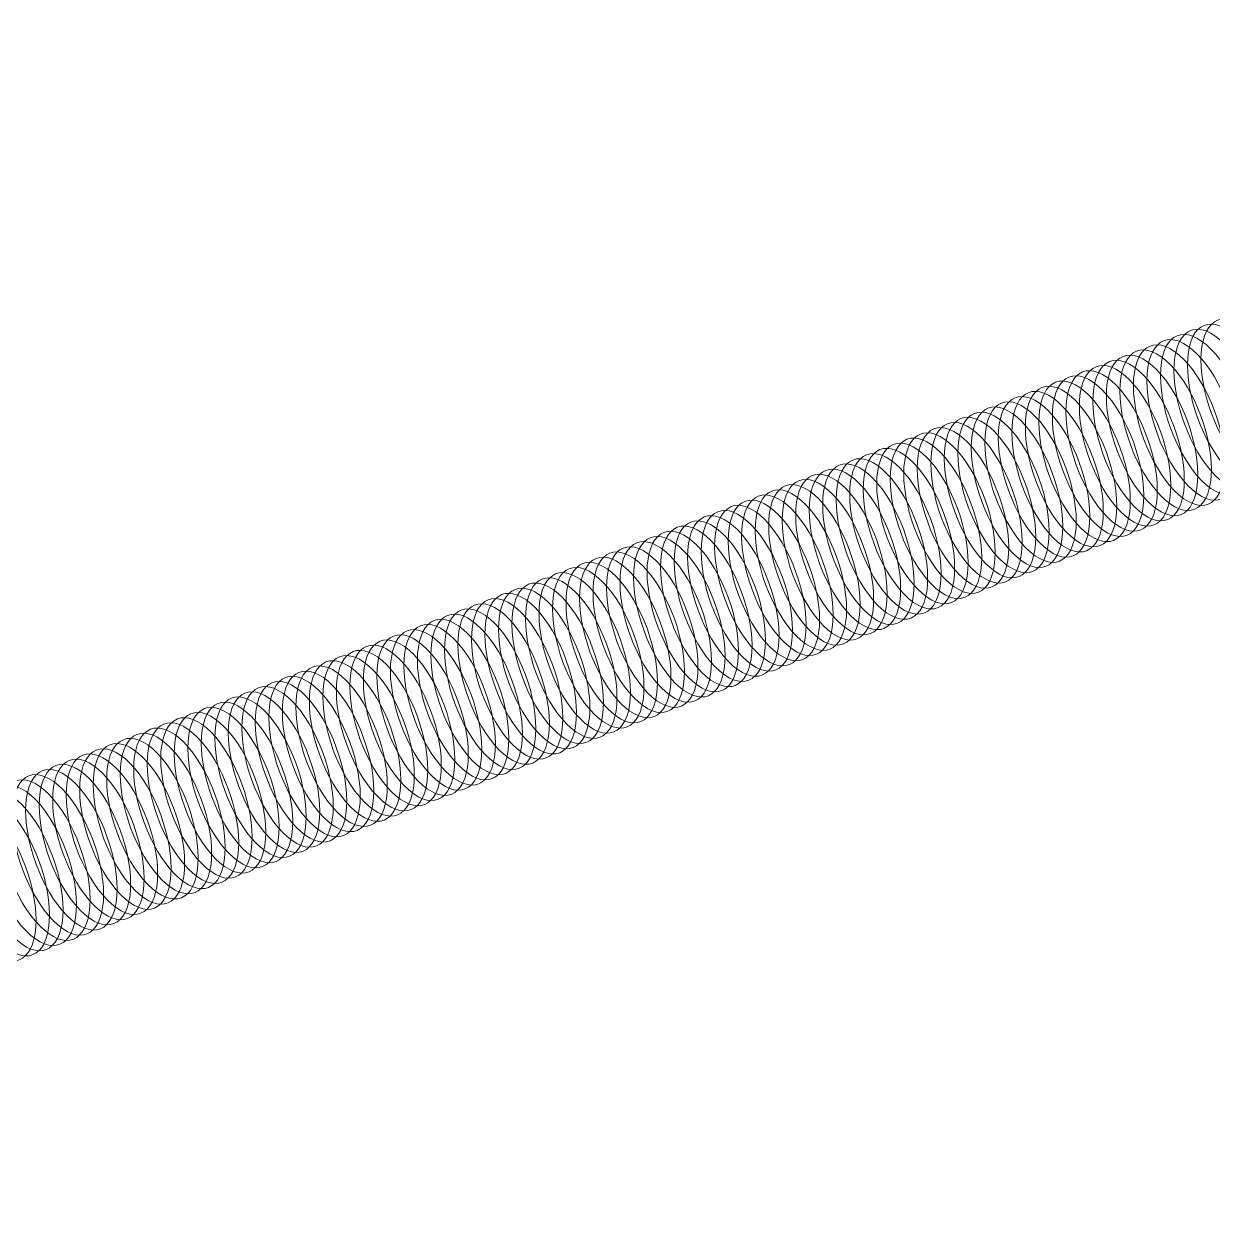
# Model space of a CAD drawing. Header units: centimetres. Extents: x -860 to -17, y -240 to 97.
# Drawn here: x -840 to -820.48, y -119.21 to -99.43 of the extents above; entities that cross this region are included whole.
import ezdxf

# ---------------------------------------------------------------- set-up
doc = ezdxf.new("R2010")
doc.units = ezdxf.units.CM
doc.header["$MEASUREMENT"] = 0
doc.layers.add('layer 1', color=7, linetype='Continuous')

msp = doc.modelspace()

# ---------------------------------------------------------------- linework, layer by layer
at = {"layer": 'layer 1', "color": 242}
msp.add_open_spline([(-836.40071, -230.60659), (-836.40071, -230.60659), (-836.40071, -230.63717), (-836.40071, -230.63717), (-836.40071, -230.63717), (-836.40071, -230.63717), (-830.21584, -235.94391), (-830.21584, -235.94391), (-830.21584, -235.94391), (-830.21584, -235.94391), (-826.95221, -238.74418), (-826.95221, -238.74418), (-826.95221, -238.74418), (-826.95221, -238.74418), (-825.97276, -239.58457), (-825.97276, -239.58457), (-825.97276, -239.58457), (-827.27327, -236.07921), (-828.82855, -232.64112), (-830.58193, -229.39833), (-830.58193, -229.39833), (-830.61187, -229.34296), (-830.64186, -229.28762), (-830.67192, -229.23236), (-830.67192, -229.23236), (-834.28962, -222.07177), (-837.60533, -214.59619), (-840.5249, -206.92924), (-840.5249, -206.92924), (-831.14673, -195.53152), (-828.14163, -174.17227), (-835.49133, -144.56993), (-835.49133, -144.56993), (-835.49133, -144.56993), (-835.4938, -144.56965), (-835.4938, -144.56965), (-835.4938, -144.56965), (-835.7046, -143.72183), (-836.1506, -142.87919), (-836.66676, -142.43632), (-836.66676, -142.43632), (-837.38612, -141.8191), (-837.96927, -142.2121), (-837.96927, -143.31412), (-837.96927, -143.31412), (-837.96927, -143.62541), (-837.92271, -143.95999), (-837.83973, -144.29375), (-837.83973, -144.29375), (-837.83973, -144.29375), (-837.84219, -144.29346), (-837.84219, -144.29346), (-837.84219, -144.29346), (-832.77418, -164.70591), (-832.96655, -180.84308), (-836.8956, -192.21944), (-836.8956, -192.21944), (-839.93889, -185.10452), (-842.21924, -177.25945), (-843.86024, -169.95551), (-843.86024, -169.95551), (-845.96319, -160.59555), (-847.2281, -151.26874), (-847.76519, -142.64582), (-847.76519, -142.64582), (-848.16028, -136.30283), (-848.16524, -130.14959), (-847.71173, -124.54243), (-847.71173, -124.54243), (-847.18059, -117.97558), (-845.98679, -111.84585), (-843.77691, -107.49786), (-843.77691, -107.49786), (-842.96623, -106.46381), (-842.11168, -105.51228), (-841.21605, -104.64325), (-841.21605, -104.64325), (-841.0487, -104.48087), (-840.88, -104.32119), (-840.70984, -104.16448), (-840.70984, -104.16448), (-840.59138, -104.05535), (-840.45049, -103.94805), (-840.35383, -103.79537), (-840.35383, -103.79537), (-840.2278, -103.59636), (-840.15489, -103.29544), (-840.15489, -102.90585), (-840.15489, -102.90585), (-840.15489, -101.80383), (-840.73804, -100.41011), (-841.4574, -99.79289), (-841.4574, -99.79289), (-841.80357, -99.49587), (-842.11818, -99.43283), (-842.35145, -99.57011), (-842.35145, -99.57011), (-842.49807, -99.65644), (-842.63683, -99.8085), (-842.76825, -99.9304), (-842.76825, -99.9304), (-842.89537, -100.04833), (-843.02174, -100.16781), (-843.14733, -100.28881), (-843.14733, -100.28881), (-847.48863, -104.47172), (-850.91291, -110.49932), (-853.13949, -118.36521), (-853.13949, -118.36521), (-855.34184, -126.14546), (-856.31334, -135.59013), (-855.96995, -146.11421), (-855.96995, -146.11421), (-855.54318, -159.19372), (-853.12147, -173.57999), (-849.01992, -188.15762), (-849.01992, -188.15762), (-847.50357, -193.54699), (-845.77736, -198.89557), (-843.86836, -204.1673), (-843.86836, -204.1673), (-845.77144, -206.17286), (-847.91381, -207.79271), (-850.26154, -209.01918), (-850.26154, -209.01918), (-853.97335, -207.81127), (-857.18302, -208.45795), (-859.54924, -210.77524), (-859.54924, -210.77524), (-859.54924, -210.77524), (-855.30616, -214.41589), (-855.30616, -214.41589), (-855.30616, -214.41589), (-855.30616, -214.41589), (-849.01336, -219.81524), (-849.01336, -219.81524), (-849.01336, -219.81524), (-849.01336, -219.81524), (-849.01336, -219.78466), (-849.01336, -219.78466), (-849.01336, -219.78466), (-849.01336, -219.78466), (-848.99281, -219.8023), (-848.99281, -219.8023), (-848.99281, -219.8023), (-847.11177, -220.11881), (-844.99448, -221.20625), (-842.75521, -223.12759), (-842.75521, -223.12759), (-840.51594, -225.04893), (-838.39865, -227.59485), (-836.51761, -230.50628), (-836.51761, -230.50628), (-836.51761, -230.50628), (-836.40071, -230.60659), (-836.40071, -230.60659)], degree=3, knots=[0, 0, 0, 0, 0.025, 0.025, 0.025, 0.025, 0.05, 0.05, 0.05, 0.05, 0.075, 0.075, 0.075, 0.075, 0.1, 0.1, 0.1, 0.1, 0.125, 0.125, 0.125, 0.125, 0.15, 0.15, 0.15, 0.15, 0.175, 0.175, 0.175, 0.175, 0.2, 0.2, 0.2, 0.2, 0.225, 0.225, 0.225, 0.225, 0.25, 0.25, 0.25, 0.25, 0.275, 0.275, 0.275, 0.275, 0.3, 0.3, 0.3, 0.3, 0.325, 0.325, 0.325, 0.325, 0.35, 0.35, 0.35, 0.35, 0.375, 0.375, 0.375, 0.375, 0.4, 0.4, 0.4, 0.4, 0.425, 0.425, 0.425, 0.425, 0.45, 0.45, 0.45, 0.45, 0.475, 0.475, 0.475, 0.475, 0.5, 0.5, 0.5, 0.5, 0.525, 0.525, 0.525, 0.525, 0.55, 0.55, 0.55, 0.55, 0.575, 0.575, 0.575, 0.575, 0.6, 0.6, 0.6, 0.6, 0.625, 0.625, 0.625, 0.625, 0.65, 0.65, 0.65, 0.65, 0.675, 0.675, 0.675, 0.675, 0.7, 0.7, 0.7, 0.7, 0.725, 0.725, 0.725, 0.725, 0.75, 0.75, 0.75, 0.75, 0.775, 0.775, 0.775, 0.775, 0.8, 0.8, 0.8, 0.8, 0.825, 0.825, 0.825, 0.825, 0.85, 0.85, 0.85, 0.85, 0.875, 0.875, 0.875, 0.875, 0.9, 0.9, 0.9, 0.9, 0.925, 0.925, 0.925, 0.925, 0.95, 0.95, 0.95, 0.95, 1, 1, 1, 1], dxfattribs=at)
at = {"layer": 'layer 1', "color": 177, "lineweight": 20}
for points in [[(-820.14318, -104.52563), (-819.72859, -104.88136), (-819.3925, -105.6846), (-819.3925, -106.31973), (-819.3925, -106.31973), (-819.3925, -106.95486), (-819.72859, -107.18136), (-820.14318, -106.82563), (-820.14318, -106.82563), (-820.55777, -106.46991), (-820.89385, -105.66667), (-820.89385, -105.03154), (-820.89385, -105.03154), (-820.89385, -104.39641), (-820.55777, -104.16991), (-820.14318, -104.52563)], [(-819.92136, -104.4406), (-819.50677, -104.79633), (-819.17068, -105.59957), (-819.17068, -106.2347), (-819.17068, -106.2347), (-819.17068, -106.86983), (-819.50677, -107.09633), (-819.92136, -106.7406), (-819.92136, -106.7406), (-820.33595, -106.38488), (-820.67203, -105.58164), (-820.67203, -104.94651), (-820.67203, -104.94651), (-820.67203, -104.31138), (-820.33595, -104.08488), (-819.92136, -104.4406)], [(-820.80865, -104.7807), (-820.39406, -105.13643), (-820.05797, -105.93967), (-820.05797, -106.5748), (-820.05797, -106.5748), (-820.05797, -107.20993), (-820.39406, -107.43643), (-820.80865, -107.0807), (-820.80865, -107.0807), (-821.22324, -106.72498), (-821.55932, -105.92174), (-821.55932, -105.28661), (-821.55932, -105.28661), (-821.55932, -104.65148), (-821.22324, -104.42498), (-820.80865, -104.7807)], [(-820.58682, -104.69568), (-820.17223, -105.05141), (-819.83614, -105.85465), (-819.83614, -106.48978), (-819.83614, -106.48978), (-819.83614, -107.12491), (-820.17223, -107.35141), (-820.58682, -106.99568), (-820.58682, -106.99568), (-821.00141, -106.63996), (-821.33749, -105.83672), (-821.33749, -105.20159), (-821.33749, -105.20159), (-821.33749, -104.56646), (-821.00141, -104.33996), (-820.58682, -104.69568)], [(-820.365, -104.61065), (-819.95041, -104.96638), (-819.61432, -105.76962), (-819.61432, -106.40475), (-819.61432, -106.40475), (-819.61432, -107.03988), (-819.95041, -107.26638), (-820.365, -106.91065), (-820.365, -106.91065), (-820.77959, -106.55493), (-821.11567, -105.75169), (-821.11567, -105.11656), (-821.11567, -105.11656), (-821.11567, -104.48143), (-820.77959, -104.25493), (-820.365, -104.61065)], [(-821.25229, -104.95076), (-820.8377, -105.30649), (-820.50161, -106.10973), (-820.50161, -106.74486), (-820.50161, -106.74486), (-820.50161, -107.37999), (-820.8377, -107.60649), (-821.25229, -107.25076), (-821.25229, -107.25076), (-821.66688, -106.89504), (-822.00296, -106.0918), (-822.00296, -105.45667), (-822.00296, -105.45667), (-822.00296, -104.82154), (-821.66688, -104.59504), (-821.25229, -104.95076)], [(-821.03047, -104.86573), (-820.61588, -105.22146), (-820.27979, -106.0247), (-820.27979, -106.65983), (-820.27979, -106.65983), (-820.27979, -107.29496), (-820.61588, -107.52146), (-821.03047, -107.16573), (-821.03047, -107.16573), (-821.44506, -106.81001), (-821.78114, -106.00677), (-821.78114, -105.37164), (-821.78114, -105.37164), (-821.78114, -104.73651), (-821.44506, -104.51001), (-821.03047, -104.86573)], [(-821.69594, -105.12081), (-821.28135, -105.47654), (-820.94526, -106.27978), (-820.94526, -106.91491), (-820.94526, -106.91491), (-820.94526, -107.55004), (-821.28135, -107.77654), (-821.69594, -107.42081), (-821.69594, -107.42081), (-822.11053, -107.06509), (-822.44661, -106.26185), (-822.44661, -105.62672), (-822.44661, -105.62672), (-822.44661, -104.99159), (-822.11053, -104.76509), (-821.69594, -105.12081)], [(-821.47412, -105.03578), (-821.05953, -105.39151), (-820.72344, -106.19475), (-820.72344, -106.82988), (-820.72344, -106.82988), (-820.72344, -107.46501), (-821.05953, -107.69151), (-821.47412, -107.33578), (-821.47412, -107.33578), (-821.88871, -106.98006), (-822.22479, -106.17682), (-822.22479, -105.54169), (-822.22479, -105.54169), (-822.22479, -104.90656), (-821.88871, -104.68006), (-821.47412, -105.03578)], [(-822.36141, -105.37589), (-821.94682, -105.73162), (-821.61073, -106.53486), (-821.61073, -107.16999), (-821.61073, -107.16999), (-821.61073, -107.80512), (-821.94682, -108.03162), (-822.36141, -107.67589), (-822.36141, -107.67589), (-822.776, -107.32017), (-823.11208, -106.51693), (-823.11208, -105.8818), (-823.11208, -105.8818), (-823.11208, -105.24667), (-822.776, -105.02017), (-822.36141, -105.37589)], [(-822.13959, -105.29086), (-821.725, -105.64659), (-821.38891, -106.44983), (-821.38891, -107.08496), (-821.38891, -107.08496), (-821.38891, -107.72009), (-821.725, -107.94659), (-822.13959, -107.59086), (-822.13959, -107.59086), (-822.55418, -107.23514), (-822.89026, -106.4319), (-822.89026, -105.79677), (-822.89026, -105.79677), (-822.89026, -105.16164), (-822.55418, -104.93514), (-822.13959, -105.29086)], [(-821.91776, -105.20584), (-821.50317, -105.56157), (-821.16708, -106.36481), (-821.16708, -106.99994), (-821.16708, -106.99994), (-821.16708, -107.63507), (-821.50317, -107.86157), (-821.91776, -107.50584), (-821.91776, -107.50584), (-822.33235, -107.15012), (-822.66843, -106.34688), (-822.66843, -105.71175), (-822.66843, -105.71175), (-822.66843, -105.07662), (-822.33235, -104.85012), (-821.91776, -105.20584)], [(-822.80505, -105.54594), (-822.39046, -105.90167), (-822.05437, -106.70491), (-822.05437, -107.34004), (-822.05437, -107.34004), (-822.05437, -107.97517), (-822.39046, -108.20167), (-822.80505, -107.84594), (-822.80505, -107.84594), (-823.21964, -107.49022), (-823.55572, -106.68698), (-823.55572, -106.05185), (-823.55572, -106.05185), (-823.55572, -105.41672), (-823.21964, -105.19022), (-822.80505, -105.54594)], [(-822.58323, -105.46092), (-822.16864, -105.81665), (-821.83255, -106.61989), (-821.83255, -107.25502), (-821.83255, -107.25502), (-821.83255, -107.89015), (-822.16864, -108.11665), (-822.58323, -107.76092), (-822.58323, -107.76092), (-822.99782, -107.4052), (-823.3339, -106.60196), (-823.3339, -105.96683), (-823.3339, -105.96683), (-823.3339, -105.3317), (-822.99782, -105.1052), (-822.58323, -105.46092)], [(-823.2487, -105.71599), (-822.83411, -106.07172), (-822.49802, -106.87496), (-822.49802, -107.51009), (-822.49802, -107.51009), (-822.49802, -108.14522), (-822.83411, -108.37172), (-823.2487, -108.01599), (-823.2487, -108.01599), (-823.66329, -107.66027), (-823.99937, -106.85703), (-823.99937, -106.2219), (-823.99937, -106.2219), (-823.99937, -105.58677), (-823.66329, -105.36027), (-823.2487, -105.71599)], [(-823.02688, -105.63097), (-822.61229, -105.9867), (-822.2762, -106.78994), (-822.2762, -107.42507), (-822.2762, -107.42507), (-822.2762, -108.0602), (-822.61229, -108.2867), (-823.02688, -107.93097), (-823.02688, -107.93097), (-823.44147, -107.57525), (-823.77755, -106.77201), (-823.77755, -106.13688), (-823.77755, -106.13688), (-823.77755, -105.50175), (-823.44147, -105.27525), (-823.02688, -105.63097)], [(-823.91417, -105.97107), (-823.49958, -106.3268), (-823.16349, -107.13004), (-823.16349, -107.76517), (-823.16349, -107.76517), (-823.16349, -108.4003), (-823.49958, -108.6268), (-823.91417, -108.27107), (-823.91417, -108.27107), (-824.32876, -107.91535), (-824.66484, -107.11211), (-824.66484, -106.47698), (-824.66484, -106.47698), (-824.66484, -105.84185), (-824.32876, -105.61535), (-823.91417, -105.97107)], [(-823.69235, -105.88605), (-823.27776, -106.24178), (-822.94167, -107.04502), (-822.94167, -107.68015), (-822.94167, -107.68015), (-822.94167, -108.31528), (-823.27776, -108.54178), (-823.69235, -108.18605), (-823.69235, -108.18605), (-824.10694, -107.83033), (-824.44302, -107.02709), (-824.44302, -106.39196), (-824.44302, -106.39196), (-824.44302, -105.75683), (-824.10694, -105.53033), (-823.69235, -105.88605)], [(-823.47052, -105.80102), (-823.05593, -106.15675), (-822.71984, -106.95999), (-822.71984, -107.59512), (-822.71984, -107.59512), (-822.71984, -108.23025), (-823.05593, -108.45675), (-823.47052, -108.10102), (-823.47052, -108.10102), (-823.88511, -107.7453), (-824.22119, -106.94206), (-824.22119, -106.30693), (-824.22119, -106.30693), (-824.22119, -105.6718), (-823.88511, -105.4453), (-823.47052, -105.80102)], [(-824.35781, -106.14113), (-823.94322, -106.49686), (-823.60713, -107.3001), (-823.60713, -107.93523), (-823.60713, -107.93523), (-823.60713, -108.57036), (-823.94322, -108.79686), (-824.35781, -108.44113), (-824.35781, -108.44113), (-824.7724, -108.08541), (-825.10848, -107.28217), (-825.10848, -106.64704), (-825.10848, -106.64704), (-825.10848, -106.01191), (-824.7724, -105.78541), (-824.35781, -106.14113)], [(-824.13599, -106.0561), (-823.7214, -106.41183), (-823.38531, -107.21507), (-823.38531, -107.8502), (-823.38531, -107.8502), (-823.38531, -108.48533), (-823.7214, -108.71183), (-824.13599, -108.3561), (-824.13599, -108.3561), (-824.55058, -108.00038), (-824.88666, -107.19714), (-824.88666, -106.56201), (-824.88666, -106.56201), (-824.88666, -105.92688), (-824.55058, -105.70038), (-824.13599, -106.0561)], [(-824.80146, -106.31118), (-824.38687, -106.66691), (-824.05078, -107.47015), (-824.05078, -108.10528), (-824.05078, -108.10528), (-824.05078, -108.74041), (-824.38687, -108.96691), (-824.80146, -108.61118), (-824.80146, -108.61118), (-825.21605, -108.25546), (-825.55213, -107.45222), (-825.55213, -106.81709), (-825.55213, -106.81709), (-825.55213, -106.18196), (-825.21605, -105.95546), (-824.80146, -106.31118)], [(-824.57964, -106.22615), (-824.16505, -106.58188), (-823.82896, -107.38512), (-823.82896, -108.02025), (-823.82896, -108.02025), (-823.82896, -108.65538), (-824.16505, -108.88188), (-824.57964, -108.52615), (-824.57964, -108.52615), (-824.99423, -108.17043), (-825.33031, -107.36719), (-825.33031, -106.73206), (-825.33031, -106.73206), (-825.33031, -106.09693), (-824.99423, -105.87043), (-824.57964, -106.22615)], [(-825.46693, -106.56626), (-825.05234, -106.92199), (-824.71625, -107.72523), (-824.71625, -108.36036), (-824.71625, -108.36036), (-824.71625, -108.99549), (-825.05234, -109.22199), (-825.46693, -108.86626), (-825.46693, -108.86626), (-825.88152, -108.51054), (-826.2176, -107.7073), (-826.2176, -107.07217), (-826.2176, -107.07217), (-826.2176, -106.43704), (-825.88152, -106.21054), (-825.46693, -106.56626)], [(-825.24511, -106.48123), (-824.83052, -106.83696), (-824.49443, -107.6402), (-824.49443, -108.27533), (-824.49443, -108.27533), (-824.49443, -108.91046), (-824.83052, -109.13696), (-825.24511, -108.78123), (-825.24511, -108.78123), (-825.6597, -108.42551), (-825.99578, -107.62227), (-825.99578, -106.98714), (-825.99578, -106.98714), (-825.99578, -106.35201), (-825.6597, -106.12551), (-825.24511, -106.48123)], [(-825.02328, -106.3962), (-824.60869, -106.75193), (-824.2726, -107.55517), (-824.2726, -108.1903), (-824.2726, -108.1903), (-824.2726, -108.82543), (-824.60869, -109.05193), (-825.02328, -108.6962), (-825.02328, -108.6962), (-825.43787, -108.34048), (-825.77395, -107.53724), (-825.77395, -106.90211), (-825.77395, -106.90211), (-825.77395, -106.26698), (-825.43787, -106.04048), (-825.02328, -106.3962)], [(-825.91057, -106.73631), (-825.49598, -107.09204), (-825.15989, -107.89528), (-825.15989, -108.53041), (-825.15989, -108.53041), (-825.15989, -109.16554), (-825.49598, -109.39204), (-825.91057, -109.03631), (-825.91057, -109.03631), (-826.32516, -108.68059), (-826.66124, -107.87735), (-826.66124, -107.24222), (-826.66124, -107.24222), (-826.66124, -106.60709), (-826.32516, -106.38059), (-825.91057, -106.73631)], [(-825.68875, -106.65128), (-825.27416, -107.00701), (-824.93807, -107.81025), (-824.93807, -108.44538), (-824.93807, -108.44538), (-824.93807, -109.08051), (-825.27416, -109.30701), (-825.68875, -108.95128), (-825.68875, -108.95128), (-826.10334, -108.59556), (-826.43942, -107.79232), (-826.43942, -107.15719), (-826.43942, -107.15719), (-826.43942, -106.52206), (-826.10334, -106.29556), (-825.68875, -106.65128)], [(-826.35422, -106.90636), (-825.93963, -107.26209), (-825.60354, -108.06533), (-825.60354, -108.70046), (-825.60354, -108.70046), (-825.60354, -109.33559), (-825.93963, -109.56209), (-826.35422, -109.20636), (-826.35422, -109.20636), (-826.76881, -108.85064), (-827.10489, -108.0474), (-827.10489, -107.41227), (-827.10489, -107.41227), (-827.10489, -106.77714), (-826.76881, -106.55064), (-826.35422, -106.90636)], [(-826.1324, -106.82134), (-825.71781, -107.17707), (-825.38172, -107.98031), (-825.38172, -108.61544), (-825.38172, -108.61544), (-825.38172, -109.25057), (-825.71781, -109.47707), (-826.1324, -109.12134), (-826.1324, -109.12134), (-826.54699, -108.76562), (-826.88307, -107.96238), (-826.88307, -107.32725), (-826.88307, -107.32725), (-826.88307, -106.69212), (-826.54699, -106.46562), (-826.1324, -106.82134)], [(-827.01969, -107.16144), (-826.6051, -107.51717), (-826.26901, -108.32041), (-826.26901, -108.95554), (-826.26901, -108.95554), (-826.26901, -109.59067), (-826.6051, -109.81717), (-827.01969, -109.46144), (-827.01969, -109.46144), (-827.43428, -109.10572), (-827.77036, -108.30248), (-827.77036, -107.66735), (-827.77036, -107.66735), (-827.77036, -107.03222), (-827.43428, -106.80572), (-827.01969, -107.16144)], [(-826.79787, -107.07642), (-826.38328, -107.43215), (-826.04719, -108.23539), (-826.04719, -108.87052), (-826.04719, -108.87052), (-826.04719, -109.50565), (-826.38328, -109.73215), (-826.79787, -109.37642), (-826.79787, -109.37642), (-827.21246, -109.0207), (-827.54854, -108.21746), (-827.54854, -107.58233), (-827.54854, -107.58233), (-827.54854, -106.9472), (-827.21246, -106.7207), (-826.79787, -107.07642)], [(-826.57604, -106.99139), (-826.16145, -107.34712), (-825.82536, -108.15036), (-825.82536, -108.78549), (-825.82536, -108.78549), (-825.82536, -109.42062), (-826.16145, -109.64712), (-826.57604, -109.29139), (-826.57604, -109.29139), (-826.99063, -108.93567), (-827.32671, -108.13243), (-827.32671, -107.4973), (-827.32671, -107.4973), (-827.32671, -106.86217), (-826.99063, -106.63567), (-826.57604, -106.99139)], [(-827.46333, -107.33149), (-827.04874, -107.68722), (-826.71265, -108.49046), (-826.71265, -109.12559), (-826.71265, -109.12559), (-826.71265, -109.76072), (-827.04874, -109.98722), (-827.46333, -109.63149), (-827.46333, -109.63149), (-827.87792, -109.27577), (-828.214, -108.47253), (-828.214, -107.8374), (-828.214, -107.8374), (-828.214, -107.20227), (-827.87792, -106.97577), (-827.46333, -107.33149)], [(-827.24151, -107.24647), (-826.82692, -107.6022), (-826.49083, -108.40544), (-826.49083, -109.04057), (-826.49083, -109.04057), (-826.49083, -109.6757), (-826.82692, -109.9022), (-827.24151, -109.54647), (-827.24151, -109.54647), (-827.6561, -109.19075), (-827.99218, -108.38751), (-827.99218, -107.75238), (-827.99218, -107.75238), (-827.99218, -107.11725), (-827.6561, -106.89075), (-827.24151, -107.24647)], [(-827.90698, -107.50155), (-827.49239, -107.85728), (-827.1563, -108.66052), (-827.1563, -109.29565), (-827.1563, -109.29565), (-827.1563, -109.93078), (-827.49239, -110.15728), (-827.90698, -109.80155), (-827.90698, -109.80155), (-828.32157, -109.44583), (-828.65765, -108.64259), (-828.65765, -108.00746), (-828.65765, -108.00746), (-828.65765, -107.37233), (-828.32157, -107.14583), (-827.90698, -107.50155)], [(-827.68516, -107.41652), (-827.27057, -107.77225), (-826.93448, -108.57549), (-826.93448, -109.21062), (-826.93448, -109.21062), (-826.93448, -109.84575), (-827.27057, -110.07225), (-827.68516, -109.71652), (-827.68516, -109.71652), (-828.09975, -109.3608), (-828.43583, -108.55756), (-828.43583, -107.92243), (-828.43583, -107.92243), (-828.43583, -107.2873), (-828.09975, -107.0608), (-827.68516, -107.41652)], [(-828.57245, -107.75663), (-828.15786, -108.11236), (-827.82177, -108.9156), (-827.82177, -109.55073), (-827.82177, -109.55073), (-827.82177, -110.18586), (-828.15786, -110.41236), (-828.57245, -110.05663), (-828.57245, -110.05663), (-828.98704, -109.70091), (-829.32312, -108.89767), (-829.32312, -108.26254), (-829.32312, -108.26254), (-829.32312, -107.62741), (-828.98704, -107.40091), (-828.57245, -107.75663)], [(-828.35063, -107.6716), (-827.93604, -108.02733), (-827.59995, -108.83057), (-827.59995, -109.4657), (-827.59995, -109.4657), (-827.59995, -110.10083), (-827.93604, -110.32733), (-828.35063, -109.9716), (-828.35063, -109.9716), (-828.76522, -109.61588), (-829.1013, -108.81264), (-829.1013, -108.17751), (-829.1013, -108.17751), (-829.1013, -107.54238), (-828.76522, -107.31588), (-828.35063, -107.6716)], [(-828.1288, -107.58657), (-827.71421, -107.9423), (-827.37812, -108.74554), (-827.37812, -109.38067), (-827.37812, -109.38067), (-827.37812, -110.0158), (-827.71421, -110.2423), (-828.1288, -109.88657), (-828.1288, -109.88657), (-828.54339, -109.53085), (-828.87947, -108.72761), (-828.87947, -108.09248), (-828.87947, -108.09248), (-828.87947, -107.45735), (-828.54339, -107.23085), (-828.1288, -107.58657)], [(-829.01609, -107.92668), (-828.6015, -108.28241), (-828.26541, -109.08565), (-828.26541, -109.72078), (-828.26541, -109.72078), (-828.26541, -110.35591), (-828.6015, -110.58241), (-829.01609, -110.22668), (-829.01609, -110.22668), (-829.43068, -109.87096), (-829.76676, -109.06772), (-829.76676, -108.43259), (-829.76676, -108.43259), (-829.76676, -107.79746), (-829.43068, -107.57096), (-829.01609, -107.92668)], [(-828.79427, -107.84165), (-828.37968, -108.19738), (-828.04359, -109.00062), (-828.04359, -109.63575), (-828.04359, -109.63575), (-828.04359, -110.27088), (-828.37968, -110.49738), (-828.79427, -110.14165), (-828.79427, -110.14165), (-829.20886, -109.78593), (-829.54494, -108.98269), (-829.54494, -108.34756), (-829.54494, -108.34756), (-829.54494, -107.71243), (-829.20886, -107.48593), (-828.79427, -107.84165)], [(-829.45974, -108.09673), (-829.04515, -108.45246), (-828.70906, -109.2557), (-828.70906, -109.89083), (-828.70906, -109.89083), (-828.70906, -110.52596), (-829.04515, -110.75246), (-829.45974, -110.39673), (-829.45974, -110.39673), (-829.87433, -110.04101), (-830.21041, -109.23777), (-830.21041, -108.60264), (-830.21041, -108.60264), (-830.21041, -107.96751), (-829.87433, -107.74101), (-829.45974, -108.09673)], [(-829.23792, -108.01171), (-828.82333, -108.36744), (-828.48724, -109.17068), (-828.48724, -109.80581), (-828.48724, -109.80581), (-828.48724, -110.44094), (-828.82333, -110.66744), (-829.23792, -110.31171), (-829.23792, -110.31171), (-829.65251, -109.95599), (-829.98859, -109.15275), (-829.98859, -108.51762), (-829.98859, -108.51762), (-829.98859, -107.88249), (-829.65251, -107.65599), (-829.23792, -108.01171)], [(-830.12521, -108.35181), (-829.71062, -108.70754), (-829.37453, -109.51078), (-829.37453, -110.14591), (-829.37453, -110.14591), (-829.37453, -110.78104), (-829.71062, -111.00754), (-830.12521, -110.65181), (-830.12521, -110.65181), (-830.5398, -110.29609), (-830.87588, -109.49285), (-830.87588, -108.85772), (-830.87588, -108.85772), (-830.87588, -108.22259), (-830.5398, -107.99609), (-830.12521, -108.35181)], [(-829.90339, -108.26678), (-829.4888, -108.62251), (-829.15271, -109.42575), (-829.15271, -110.06088), (-829.15271, -110.06088), (-829.15271, -110.69601), (-829.4888, -110.92251), (-829.90339, -110.56678), (-829.90339, -110.56678), (-830.31798, -110.21106), (-830.65406, -109.40782), (-830.65406, -108.77269), (-830.65406, -108.77269), (-830.65406, -108.13756), (-830.31798, -107.91106), (-829.90339, -108.26678)], [(-829.68156, -108.18176), (-829.26697, -108.53749), (-828.93088, -109.34073), (-828.93088, -109.97586), (-828.93088, -109.97586), (-828.93088, -110.61099), (-829.26697, -110.83749), (-829.68156, -110.48176), (-829.68156, -110.48176), (-830.09615, -110.12604), (-830.43223, -109.3228), (-830.43223, -108.68767), (-830.43223, -108.68767), (-830.43223, -108.05254), (-830.09615, -107.82604), (-829.68156, -108.18176)], [(-830.56885, -108.52186), (-830.15426, -108.87759), (-829.81817, -109.68083), (-829.81817, -110.31596), (-829.81817, -110.31596), (-829.81817, -110.95109), (-830.15426, -111.17759), (-830.56885, -110.82186), (-830.56885, -110.82186), (-830.98344, -110.46614), (-831.31952, -109.6629), (-831.31952, -109.02777), (-831.31952, -109.02777), (-831.31952, -108.39264), (-830.98344, -108.16614), (-830.56885, -108.52186)], [(-830.34703, -108.43684), (-829.93244, -108.79257), (-829.59635, -109.59581), (-829.59635, -110.23094), (-829.59635, -110.23094), (-829.59635, -110.86607), (-829.93244, -111.09257), (-830.34703, -110.73684), (-830.34703, -110.73684), (-830.76162, -110.38112), (-831.0977, -109.57788), (-831.0977, -108.94275), (-831.0977, -108.94275), (-831.0977, -108.30762), (-830.76162, -108.08112), (-830.34703, -108.43684)], [(-831.0125, -108.69192), (-830.59791, -109.04765), (-830.26182, -109.85089), (-830.26182, -110.48602), (-830.26182, -110.48602), (-830.26182, -111.12115), (-830.59791, -111.34765), (-831.0125, -110.99192), (-831.0125, -110.99192), (-831.42709, -110.6362), (-831.76317, -109.83296), (-831.76317, -109.19783), (-831.76317, -109.19783), (-831.76317, -108.5627), (-831.42709, -108.3362), (-831.0125, -108.69192)], [(-830.79068, -108.60689), (-830.37609, -108.96262), (-830.04, -109.76586), (-830.04, -110.40099), (-830.04, -110.40099), (-830.04, -111.03612), (-830.37609, -111.26262), (-830.79068, -110.90689), (-830.79068, -110.90689), (-831.20527, -110.55117), (-831.54135, -109.74793), (-831.54135, -109.1128), (-831.54135, -109.1128), (-831.54135, -108.47767), (-831.20527, -108.25117), (-830.79068, -108.60689)], [(-831.45615, -108.86197), (-831.04156, -109.2177), (-830.70547, -110.02094), (-830.70547, -110.65607), (-830.70547, -110.65607), (-830.70547, -111.2912), (-831.04156, -111.5177), (-831.45615, -111.16197), (-831.45615, -111.16197), (-831.87074, -110.80625), (-832.20682, -110.00301), (-832.20682, -109.36788), (-832.20682, -109.36788), (-832.20682, -108.73275), (-831.87074, -108.50625), (-831.45615, -108.86197)], [(-831.23432, -108.77694), (-830.81973, -109.13267), (-830.48364, -109.93591), (-830.48364, -110.57104), (-830.48364, -110.57104), (-830.48364, -111.20617), (-830.81973, -111.43267), (-831.23432, -111.07694), (-831.23432, -111.07694), (-831.64891, -110.72122), (-831.98499, -109.91798), (-831.98499, -109.28285), (-831.98499, -109.28285), (-831.98499, -108.64772), (-831.64891, -108.42122), (-831.23432, -108.77694)], [(-832.12161, -109.11705), (-831.70702, -109.47278), (-831.37093, -110.27602), (-831.37093, -110.91115), (-831.37093, -110.91115), (-831.37093, -111.54628), (-831.70702, -111.77278), (-832.12161, -111.41705), (-832.12161, -111.41705), (-832.5362, -111.06133), (-832.87228, -110.25809), (-832.87228, -109.62296), (-832.87228, -109.62296), (-832.87228, -108.98783), (-832.5362, -108.76133), (-832.12161, -109.11705)], [(-831.89979, -109.03202), (-831.4852, -109.38775), (-831.14911, -110.19099), (-831.14911, -110.82612), (-831.14911, -110.82612), (-831.14911, -111.46125), (-831.4852, -111.68775), (-831.89979, -111.33202), (-831.89979, -111.33202), (-832.31438, -110.9763), (-832.65046, -110.17306), (-832.65046, -109.53793), (-832.65046, -109.53793), (-832.65046, -108.9028), (-832.31438, -108.6763), (-831.89979, -109.03202)], [(-831.67797, -108.94699), (-831.26338, -109.30272), (-830.92729, -110.10596), (-830.92729, -110.74109), (-830.92729, -110.74109), (-830.92729, -111.37622), (-831.26338, -111.60272), (-831.67797, -111.24699), (-831.67797, -111.24699), (-832.09256, -110.89127), (-832.42864, -110.08803), (-832.42864, -109.4529), (-832.42864, -109.4529), (-832.42864, -108.81777), (-832.09256, -108.59127), (-831.67797, -108.94699)], [(-832.56526, -109.2871), (-832.15067, -109.64283), (-831.81458, -110.44607), (-831.81458, -111.0812), (-831.81458, -111.0812), (-831.81458, -111.71633), (-832.15067, -111.94283), (-832.56526, -111.5871), (-832.56526, -111.5871), (-832.97985, -111.23138), (-833.31593, -110.42814), (-833.31593, -109.79301), (-833.31593, -109.79301), (-833.31593, -109.15788), (-832.97985, -108.93138), (-832.56526, -109.2871)], [(-832.34344, -109.20207), (-831.92885, -109.5578), (-831.59276, -110.36104), (-831.59276, -110.99617), (-831.59276, -110.99617), (-831.59276, -111.6313), (-831.92885, -111.8578), (-832.34344, -111.50207), (-832.34344, -111.50207), (-832.75803, -111.14635), (-833.09411, -110.34311), (-833.09411, -109.70798), (-833.09411, -109.70798), (-833.09411, -109.07285), (-832.75803, -108.84635), (-832.34344, -109.20207)], [(-833.00891, -109.45715), (-832.59432, -109.81288), (-832.25823, -110.61612), (-832.25823, -111.25125), (-832.25823, -111.25125), (-832.25823, -111.88638), (-832.59432, -112.11288), (-833.00891, -111.75715), (-833.00891, -111.75715), (-833.4235, -111.40143), (-833.75958, -110.59819), (-833.75958, -109.96306), (-833.75958, -109.96306), (-833.75958, -109.32793), (-833.4235, -109.10143), (-833.00891, -109.45715)], [(-832.78708, -109.37213), (-832.37249, -109.72786), (-832.0364, -110.5311), (-832.0364, -111.16623), (-832.0364, -111.16623), (-832.0364, -111.80136), (-832.37249, -112.02786), (-832.78708, -111.67213), (-832.78708, -111.67213), (-833.20167, -111.31641), (-833.53775, -110.51317), (-833.53775, -109.87804), (-833.53775, -109.87804), (-833.53775, -109.24291), (-833.20167, -109.01641), (-832.78708, -109.37213)], [(-833.67438, -109.71223), (-833.25979, -110.06796), (-832.9237, -110.8712), (-832.9237, -111.50633), (-832.9237, -111.50633), (-832.9237, -112.14146), (-833.25979, -112.36796), (-833.67438, -112.01223), (-833.67438, -112.01223), (-834.08897, -111.65651), (-834.42505, -110.85327), (-834.42505, -110.21814), (-834.42505, -110.21814), (-834.42505, -109.58301), (-834.08897, -109.35651), (-833.67438, -109.71223)], [(-833.45255, -109.62721), (-833.03796, -109.98294), (-832.70187, -110.78618), (-832.70187, -111.42131), (-832.70187, -111.42131), (-832.70187, -112.05644), (-833.03796, -112.28294), (-833.45255, -111.92721), (-833.45255, -111.92721), (-833.86714, -111.57149), (-834.20322, -110.76825), (-834.20322, -110.13312), (-834.20322, -110.13312), (-834.20322, -109.49799), (-833.86714, -109.27149), (-833.45255, -109.62721)], [(-833.23073, -109.54218), (-832.81614, -109.89791), (-832.48005, -110.70115), (-832.48005, -111.33628), (-832.48005, -111.33628), (-832.48005, -111.97141), (-832.81614, -112.19791), (-833.23073, -111.84218), (-833.23073, -111.84218), (-833.64532, -111.48646), (-833.9814, -110.68322), (-833.9814, -110.04809), (-833.9814, -110.04809), (-833.9814, -109.41296), (-833.64532, -109.18646), (-833.23073, -109.54218)], [(-834.11802, -109.88228), (-833.70343, -110.23801), (-833.36734, -111.04125), (-833.36734, -111.67638), (-833.36734, -111.67638), (-833.36734, -112.31151), (-833.70343, -112.53801), (-834.11802, -112.18228), (-834.11802, -112.18228), (-834.53261, -111.82656), (-834.86869, -111.02332), (-834.86869, -110.38819), (-834.86869, -110.38819), (-834.86869, -109.75306), (-834.53261, -109.52656), (-834.11802, -109.88228)], [(-833.8962, -109.79726), (-833.48161, -110.15299), (-833.14552, -110.95623), (-833.14552, -111.59136), (-833.14552, -111.59136), (-833.14552, -112.22649), (-833.48161, -112.45299), (-833.8962, -112.09726), (-833.8962, -112.09726), (-834.31079, -111.74154), (-834.64687, -110.9383), (-834.64687, -110.30317), (-834.64687, -110.30317), (-834.64687, -109.66804), (-834.31079, -109.44154), (-833.8962, -109.79726)], [(-834.56167, -110.05234), (-834.14708, -110.40807), (-833.81099, -111.21131), (-833.81099, -111.84644), (-833.81099, -111.84644), (-833.81099, -112.48157), (-834.14708, -112.70807), (-834.56167, -112.35234), (-834.56167, -112.35234), (-834.97626, -111.99662), (-835.31234, -111.19338), (-835.31234, -110.55825), (-835.31234, -110.55825), (-835.31234, -109.92312), (-834.97626, -109.69662), (-834.56167, -110.05234)], [(-834.33984, -109.96731), (-833.92525, -110.32304), (-833.58916, -111.12628), (-833.58916, -111.76141), (-833.58916, -111.76141), (-833.58916, -112.39654), (-833.92525, -112.62304), (-834.33984, -112.26731), (-834.33984, -112.26731), (-834.75443, -111.91159), (-835.09051, -111.10835), (-835.09051, -110.47322), (-835.09051, -110.47322), (-835.09051, -109.83809), (-834.75443, -109.61159), (-834.33984, -109.96731)], [(-835.22714, -110.30742), (-834.81255, -110.66315), (-834.47646, -111.46639), (-834.47646, -112.10152), (-834.47646, -112.10152), (-834.47646, -112.73665), (-834.81255, -112.96315), (-835.22714, -112.60742), (-835.22714, -112.60742), (-835.64173, -112.2517), (-835.97781, -111.44846), (-835.97781, -110.81333), (-835.97781, -110.81333), (-835.97781, -110.1782), (-835.64173, -109.9517), (-835.22714, -110.30742)], [(-835.00531, -110.22239), (-834.59072, -110.57812), (-834.25463, -111.38136), (-834.25463, -112.01649), (-834.25463, -112.01649), (-834.25463, -112.65162), (-834.59072, -112.87812), (-835.00531, -112.52239), (-835.00531, -112.52239), (-835.4199, -112.16667), (-835.75598, -111.36343), (-835.75598, -110.7283), (-835.75598, -110.7283), (-835.75598, -110.09317), (-835.4199, -109.86667), (-835.00531, -110.22239)], [(-834.78349, -110.13736), (-834.3689, -110.49309), (-834.03281, -111.29633), (-834.03281, -111.93146), (-834.03281, -111.93146), (-834.03281, -112.56659), (-834.3689, -112.79309), (-834.78349, -112.43736), (-834.78349, -112.43736), (-835.19808, -112.08164), (-835.53416, -111.2784), (-835.53416, -110.64327), (-835.53416, -110.64327), (-835.53416, -110.00814), (-835.19808, -109.78164), (-834.78349, -110.13736)], [(-835.67078, -110.47747), (-835.25619, -110.8332), (-834.9201, -111.63644), (-834.9201, -112.27157), (-834.9201, -112.27157), (-834.9201, -112.9067), (-835.25619, -113.1332), (-835.67078, -112.77747), (-835.67078, -112.77747), (-836.08537, -112.42175), (-836.42145, -111.61851), (-836.42145, -110.98338), (-836.42145, -110.98338), (-836.42145, -110.34825), (-836.08537, -110.12175), (-835.67078, -110.47747)], [(-835.44896, -110.39244), (-835.03437, -110.74817), (-834.69828, -111.55141), (-834.69828, -112.18654), (-834.69828, -112.18654), (-834.69828, -112.82167), (-835.03437, -113.04817), (-835.44896, -112.69244), (-835.44896, -112.69244), (-835.86355, -112.33672), (-836.19963, -111.53348), (-836.19963, -110.89835), (-836.19963, -110.89835), (-836.19963, -110.26322), (-835.86355, -110.03672), (-835.44896, -110.39244)], [(-836.11443, -110.64752), (-835.69984, -111.00325), (-835.36375, -111.80649), (-835.36375, -112.44162), (-835.36375, -112.44162), (-835.36375, -113.07675), (-835.69984, -113.30325), (-836.11443, -112.94752), (-836.11443, -112.94752), (-836.52902, -112.5918), (-836.8651, -111.78856), (-836.8651, -111.15343), (-836.8651, -111.15343), (-836.8651, -110.5183), (-836.52902, -110.2918), (-836.11443, -110.64752)], [(-835.8926, -110.56249), (-835.47801, -110.91822), (-835.14192, -111.72146), (-835.14192, -112.35659), (-835.14192, -112.35659), (-835.14192, -112.99172), (-835.47801, -113.21822), (-835.8926, -112.86249), (-835.8926, -112.86249), (-836.30719, -112.50677), (-836.64327, -111.70353), (-836.64327, -111.0684), (-836.64327, -111.0684), (-836.64327, -110.43327), (-836.30719, -110.20677), (-835.8926, -110.56249)], [(-836.7799, -110.9026), (-836.36531, -111.25833), (-836.02922, -112.06157), (-836.02922, -112.6967), (-836.02922, -112.6967), (-836.02922, -113.33183), (-836.36531, -113.55833), (-836.7799, -113.2026), (-836.7799, -113.2026), (-837.19449, -112.84688), (-837.53057, -112.04364), (-837.53057, -111.40851), (-837.53057, -111.40851), (-837.53057, -110.77338), (-837.19449, -110.54688), (-836.7799, -110.9026)], [(-836.55807, -110.81757), (-836.14348, -111.1733), (-835.80739, -111.97654), (-835.80739, -112.61167), (-835.80739, -112.61167), (-835.80739, -113.2468), (-836.14348, -113.4733), (-836.55807, -113.11757), (-836.55807, -113.11757), (-836.97266, -112.76185), (-837.30874, -111.95861), (-837.30874, -111.32348), (-837.30874, -111.32348), (-837.30874, -110.68835), (-836.97266, -110.46185), (-836.55807, -110.81757)], [(-836.33625, -110.73255), (-835.92166, -111.08828), (-835.58557, -111.89152), (-835.58557, -112.52665), (-835.58557, -112.52665), (-835.58557, -113.16178), (-835.92166, -113.38828), (-836.33625, -113.03255), (-836.33625, -113.03255), (-836.75084, -112.67683), (-837.08692, -111.87359), (-837.08692, -111.23846), (-837.08692, -111.23846), (-837.08692, -110.60333), (-836.75084, -110.37683), (-836.33625, -110.73255)], [(-837.22354, -111.07265), (-836.80895, -111.42838), (-836.47286, -112.23162), (-836.47286, -112.86675), (-836.47286, -112.86675), (-836.47286, -113.50188), (-836.80895, -113.72838), (-837.22354, -113.37265), (-837.22354, -113.37265), (-837.63813, -113.01693), (-837.97421, -112.21369), (-837.97421, -111.57856), (-837.97421, -111.57856), (-837.97421, -110.94343), (-837.63813, -110.71693), (-837.22354, -111.07265)], [(-837.00172, -110.98763), (-836.58713, -111.34336), (-836.25104, -112.1466), (-836.25104, -112.78173), (-836.25104, -112.78173), (-836.25104, -113.41686), (-836.58713, -113.64336), (-837.00172, -113.28763), (-837.00172, -113.28763), (-837.41631, -112.93191), (-837.75239, -112.12867), (-837.75239, -111.49354), (-837.75239, -111.49354), (-837.75239, -110.85841), (-837.41631, -110.63191), (-837.00172, -110.98763)], [(-837.66719, -111.24271), (-837.2526, -111.59844), (-836.91651, -112.40168), (-836.91651, -113.03681), (-836.91651, -113.03681), (-836.91651, -113.67194), (-837.2526, -113.89844), (-837.66719, -113.54271), (-837.66719, -113.54271), (-838.08178, -113.18699), (-838.41786, -112.38375), (-838.41786, -111.74862), (-838.41786, -111.74862), (-838.41786, -111.11349), (-838.08178, -110.88699), (-837.66719, -111.24271)], [(-837.44536, -111.15768), (-837.03077, -111.51341), (-836.69468, -112.31665), (-836.69468, -112.95178), (-836.69468, -112.95178), (-836.69468, -113.58691), (-837.03077, -113.81341), (-837.44536, -113.45768), (-837.44536, -113.45768), (-837.85995, -113.10196), (-838.19603, -112.29872), (-838.19603, -111.66359), (-838.19603, -111.66359), (-838.19603, -111.02846), (-837.85995, -110.80196), (-837.44536, -111.15768)], [(-838.33266, -111.49778), (-837.91807, -111.85351), (-837.58198, -112.65675), (-837.58198, -113.29188), (-837.58198, -113.29188), (-837.58198, -113.92701), (-837.91807, -114.15351), (-838.33266, -113.79778), (-838.33266, -113.79778), (-838.74725, -113.44206), (-839.08333, -112.63882), (-839.08333, -112.00369), (-839.08333, -112.00369), (-839.08333, -111.36856), (-838.74725, -111.14206), (-838.33266, -111.49778)], [(-838.11083, -111.41276), (-837.69624, -111.76849), (-837.36015, -112.57173), (-837.36015, -113.20686), (-837.36015, -113.20686), (-837.36015, -113.84199), (-837.69624, -114.06849), (-838.11083, -113.71276), (-838.11083, -113.71276), (-838.52542, -113.35704), (-838.8615, -112.5538), (-838.8615, -111.91867), (-838.8615, -111.91867), (-838.8615, -111.28354), (-838.52542, -111.05704), (-838.11083, -111.41276)], [(-837.88901, -111.32773), (-837.47442, -111.68346), (-837.13833, -112.4867), (-837.13833, -113.12183), (-837.13833, -113.12183), (-837.13833, -113.75696), (-837.47442, -113.98346), (-837.88901, -113.62773), (-837.88901, -113.62773), (-838.3036, -113.27201), (-838.63968, -112.46877), (-838.63968, -111.83364), (-838.63968, -111.83364), (-838.63968, -111.19851), (-838.3036, -110.97201), (-837.88901, -111.32773)], [(-838.7763, -111.66784), (-838.36171, -112.02357), (-838.02562, -112.82681), (-838.02562, -113.46194), (-838.02562, -113.46194), (-838.02562, -114.09707), (-838.36171, -114.32357), (-838.7763, -113.96784), (-838.7763, -113.96784), (-839.19089, -113.61212), (-839.52697, -112.80888), (-839.52697, -112.17375), (-839.52697, -112.17375), (-839.52697, -111.53862), (-839.19089, -111.31212), (-838.7763, -111.66784)], [(-838.55448, -111.58281), (-838.13989, -111.93854), (-837.8038, -112.74178), (-837.8038, -113.37691), (-837.8038, -113.37691), (-837.8038, -114.01204), (-838.13989, -114.23854), (-838.55448, -113.88281), (-838.55448, -113.88281), (-838.96907, -113.52709), (-839.30515, -112.72385), (-839.30515, -112.08872), (-839.30515, -112.08872), (-839.30515, -111.45359), (-838.96907, -111.22709), (-838.55448, -111.58281)], [(-839.21995, -111.83789), (-838.80536, -112.19362), (-838.46927, -112.99686), (-838.46927, -113.63199), (-838.46927, -113.63199), (-838.46927, -114.26712), (-838.80536, -114.49362), (-839.21995, -114.13789), (-839.21995, -114.13789), (-839.63454, -113.78217), (-839.97062, -112.97893), (-839.97062, -112.3438), (-839.97062, -112.3438), (-839.97062, -111.70867), (-839.63454, -111.48217), (-839.21995, -111.83789)], [(-838.99812, -111.75286), (-838.58353, -112.10859), (-838.24744, -112.91183), (-838.24744, -113.54696), (-838.24744, -113.54696), (-838.24744, -114.18209), (-838.58353, -114.40859), (-838.99812, -114.05286), (-838.99812, -114.05286), (-839.41271, -113.69714), (-839.74879, -112.8939), (-839.74879, -112.25877), (-839.74879, -112.25877), (-839.74879, -111.62364), (-839.41271, -111.39714), (-838.99812, -111.75286)], [(-839.88542, -112.09297), (-839.47083, -112.4487), (-839.13474, -113.25194), (-839.13474, -113.88707), (-839.13474, -113.88707), (-839.13474, -114.5222), (-839.47083, -114.7487), (-839.88542, -114.39297), (-839.88542, -114.39297), (-840.30001, -114.03725), (-840.63609, -113.23401), (-840.63609, -112.59888), (-840.63609, -112.59888), (-840.63609, -111.96375), (-840.30001, -111.73725), (-839.88542, -112.09297)], [(-839.66359, -112.00794), (-839.249, -112.36367), (-838.91291, -113.16691), (-838.91291, -113.80204), (-838.91291, -113.80204), (-838.91291, -114.43717), (-839.249, -114.66367), (-839.66359, -114.30794), (-839.66359, -114.30794), (-840.07818, -113.95222), (-840.41426, -113.14898), (-840.41426, -112.51385), (-840.41426, -112.51385), (-840.41426, -111.87872), (-840.07818, -111.65222), (-839.66359, -112.00794)], [(-839.44177, -111.92292), (-839.02718, -112.27865), (-838.69109, -113.08189), (-838.69109, -113.71702), (-838.69109, -113.71702), (-838.69109, -114.35215), (-839.02718, -114.57865), (-839.44177, -114.22292), (-839.44177, -114.22292), (-839.85636, -113.8672), (-840.19244, -113.06396), (-840.19244, -112.42883), (-840.19244, -112.42883), (-840.19244, -111.7937), (-839.85636, -111.5672), (-839.44177, -111.92292)], [(-840.32906, -112.26302), (-839.91447, -112.61875), (-839.57838, -113.42199), (-839.57838, -114.05712), (-839.57838, -114.05712), (-839.57838, -114.69225), (-839.91447, -114.91875), (-840.32906, -114.56302), (-840.32906, -114.56302), (-840.74365, -114.2073), (-841.07973, -113.40406), (-841.07973, -112.76893), (-841.07973, -112.76893), (-841.07973, -112.1338), (-840.74365, -111.9073), (-840.32906, -112.26302)], [(-840.10724, -112.17799), (-839.69265, -112.53372), (-839.35656, -113.33696), (-839.35656, -113.97209), (-839.35656, -113.97209), (-839.35656, -114.60722), (-839.69265, -114.83372), (-840.10724, -114.47799), (-840.10724, -114.47799), (-840.52183, -114.12227), (-840.85791, -113.31903), (-840.85791, -112.6839), (-840.85791, -112.6839), (-840.85791, -112.04877), (-840.52183, -111.82227), (-840.10724, -112.17799)], [(-840.55088, -112.34805), (-840.13629, -112.70378), (-839.8002, -113.50702), (-839.8002, -114.14215), (-839.8002, -114.14215), (-839.8002, -114.77728), (-840.13629, -115.00378), (-840.55088, -114.64805), (-840.55088, -114.64805), (-840.96547, -114.29233), (-841.30155, -113.48909), (-841.30155, -112.85396), (-841.30155, -112.85396), (-841.30155, -112.21883), (-840.96547, -111.99233), (-840.55088, -112.34805)]]:
    msp.add_open_spline(points, degree=3, knots=[0, 0, 0, 0, 0.2, 0.2, 0.2, 0.2, 0.4, 0.4, 0.4, 0.4, 0.6, 0.6, 0.6, 0.6, 1, 1, 1, 1], dxfattribs=at)

doc.saveas('drawing.dxf')
